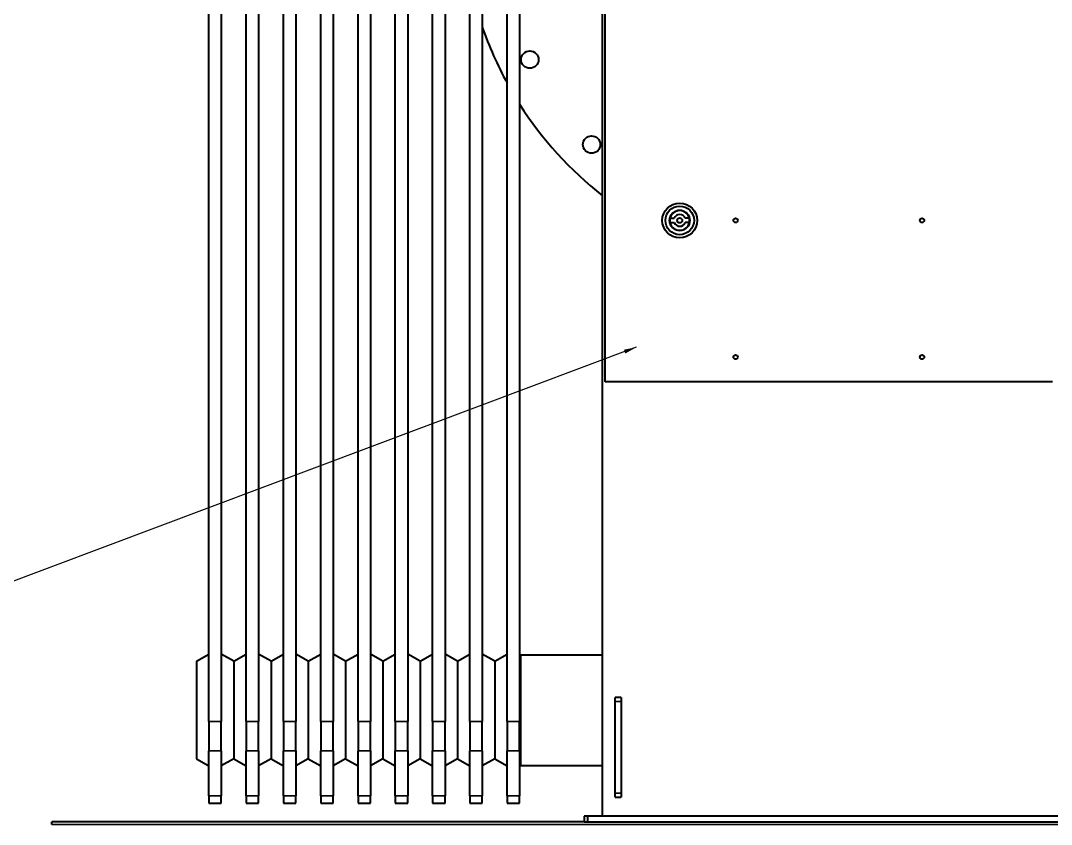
# Model space of a CAD drawing. Header units: millimetres. Extents: x 0 to 5945, y 0 to 4205.
# Drawn here: x 3341 to 4171, y 766 to 1413 of the extents above; entities that cross this region are included whole.
import ezdxf

# ---------------------------------------------------------------- set-up
doc = ezdxf.new("R2010")
doc.units = ezdxf.units.MM
doc.header["$LTSCALE"] = 5
for name, color, linetype, lineweight in [('가시적인 것(ISO)', 3, 'Continuous', 40), ('가시적인 좁은 것(ISO)', 3, 'Continuous', 35), ('기호(ISO)', 5, 'Continuous', 25)]:
    doc.layers.add(name, color=color, linetype=linetype, lineweight=lineweight)
doc.styles.add('치수 텍스트_PSTEK_POSCO', font='isocp.shx')
doc.dimstyles.new('치수_PSTEK_POSCO$7', dxfattribs={"dimscale": 5, "dimtxt": 5, "dimasz": 2, "dimexe": 2, "dimexo": 2.5, "dimgap": 1, "dimtad": 1, "dimrnd": 1e-08, "dimdsep": 46, "dimtxsty": '치수 텍스트_PSTEK_POSCO', "dimcen": 0.09, "dimdle": 10, "dimclrd": 7, "dimclre": 7, "dimclrt": 2, "dimadec": 1, "dimazin": 2, "dimtfac": 1, "dimtmove": 0, "dimatfit": 3, "dimfxl": 0, "dimtolj": 1, "dimlwd": -1, "dimlwe": -1, "dimarcsym": 0})

msp = doc.modelspace()

# ---------------------------------------------------------------- linework, layer by layer
at = {"layer": '가시적인 것(ISO)'}
for p, q in [((3809.661, 772.396), (3809.661, 2016.896)), ((3811.661, 1121.896), (3811.661, 1981.896)), ((3492.861, 848.579), (3492.861, 1817.213)), ((3502.861, 1817.213), (3502.861, 848.579)), ((3522.861, 848.579), (3522.861, 1817.213)), ((3532.861, 1817.213), (3532.861, 848.579)), ((3552.861, 848.579), (3552.861, 1817.213)), ((3562.861, 1817.213), (3562.861, 848.579)), ((3582.861, 848.579), (3582.861, 1817.213)), ((3592.861, 1817.213), (3592.861, 848.579)), ((3612.861, 848.579), (3612.861, 1817.213)), ((3622.861, 1817.213), (3622.861, 848.579)), ((3642.861, 848.579), (3642.861, 1817.213)), ((3652.861, 1817.213), (3652.861, 848.579)), ((3672.861, 848.579), (3672.861, 1817.213)), ((3682.861, 1817.213), (3682.861, 848.579)), ((3702.861, 848.579), (3702.861, 1817.213)), ((3712.861, 1817.213), (3712.861, 848.579)), ((3732.861, 848.579), (3732.861, 1817.213)), ((3742.861, 1817.213), (3742.861, 848.579)), ((3863.844, 1253.596), (3867.225, 1253.596)), ((3879.478, 1253.596), (3876.096, 1253.596)), ((3863.844, 1250.196), (3867.225, 1250.196)), ((3879.478, 1250.196), (3876.096, 1250.196)), ((4171.661, 1121.896), (3811.661, 1121.896)), ((3482.861, 897.122), (3492.861, 902.896)), ((3482.861, 897.122), (3482.861, 818.669)), ((3512.861, 897.122), (3502.861, 902.896)), ((3512.861, 897.122), (3522.861, 902.896)), ((3512.861, 897.122), (3512.861, 818.669)), ((3542.861, 897.122), (3532.861, 902.896)), ((3542.861, 897.122), (3552.861, 902.896)), ((3542.861, 897.122), (3542.861, 818.669)), ((3572.861, 897.122), (3562.861, 902.896)), ((3572.861, 897.122), (3582.861, 902.896)), ((3572.861, 897.122), (3572.861, 818.669)), ((3602.861, 897.122), (3592.861, 902.896)), ((3602.861, 897.122), (3612.861, 902.896)), ((3602.861, 897.122), (3602.861, 818.669)), ((3632.861, 897.122), (3622.861, 902.896)), ((3632.861, 897.122), (3642.861, 902.896)), ((3632.861, 897.122), (3632.861, 818.669)), ((3662.861, 897.122), (3652.861, 902.896)), ((3662.861, 897.122), (3672.861, 902.896)), ((3662.861, 897.122), (3662.861, 818.669)), ((3692.861, 897.122), (3682.861, 902.896)), ((3692.861, 897.122), (3702.861, 902.896)), ((3692.861, 897.122), (3692.861, 818.669)), ((3722.861, 897.122), (3712.861, 902.896)), ((3722.861, 897.122), (3732.861, 902.896)), ((3722.861, 897.122), (3722.861, 818.669)), ((3743.64, 902.446), (3742.861, 902.896)), ((3743.64, 902.446), (3743.64, 813.346)), ((3743.64, 902.446), (3809.661, 902.446)), ((3824.661, 867.896), (3819.661, 867.896)), ((3819.661, 864.896), (3819.661, 867.896)), ((3819.661, 790.896), (3819.661, 864.896)), ((3824.661, 867.896), (3824.661, 864.896)), ((3824.661, 864.896), (3824.661, 790.896)), ((3492.861, 848.579), (3492.861, 825.086)), ((3502.861, 825.086), (3502.861, 848.579)), ((3522.861, 848.579), (3522.861, 825.086)), ((3532.861, 825.086), (3532.861, 848.579)), ((3552.861, 848.579), (3552.861, 825.086)), ((3562.861, 825.086), (3562.861, 848.579)), ((3582.861, 848.579), (3582.861, 825.086)), ((3592.861, 825.086), (3592.861, 848.579)), ((3612.861, 848.579), (3612.861, 825.086)), ((3622.861, 825.086), (3622.861, 848.579)), ((3642.861, 848.579), (3642.861, 825.086)), ((3652.861, 825.086), (3652.861, 848.579)), ((3672.861, 848.579), (3672.861, 825.086)), ((3682.861, 825.086), (3682.861, 848.579)), ((3702.861, 848.579), (3702.861, 825.086)), ((3712.861, 825.086), (3712.861, 848.579)), ((3732.861, 848.579), (3732.861, 825.086)), ((3742.861, 825.086), (3742.861, 848.579)), ((3492.861, 788.927), (3492.861, 825.086)), ((3502.861, 825.086), (3502.861, 788.927)), ((3522.861, 788.927), (3522.861, 825.086)), ((3532.861, 825.086), (3532.861, 788.927)), ((3552.861, 788.927), (3552.861, 825.086)), ((3562.861, 825.086), (3562.861, 788.927)), ((3582.861, 788.927), (3582.861, 825.086)), ((3592.861, 825.086), (3592.861, 788.927)), ((3612.861, 788.927), (3612.861, 825.086)), ((3622.861, 825.086), (3622.861, 788.927)), ((3642.861, 788.927), (3642.861, 825.086)), ((3652.861, 825.086), (3652.861, 788.927)), ((3672.861, 788.927), (3672.861, 825.086)), ((3682.861, 825.086), (3682.861, 788.927)), ((3702.861, 788.927), (3702.861, 825.086)), ((3712.861, 825.086), (3712.861, 788.927)), ((3732.861, 788.927), (3732.861, 825.086)), ((3742.861, 825.086), (3742.861, 788.927)), ((3482.861, 818.669), (3492.861, 812.896)), ((3512.861, 818.669), (3502.861, 812.896)), ((3512.861, 818.669), (3522.861, 812.896)), ((3542.861, 818.669), (3532.861, 812.896)), ((3542.861, 818.669), (3552.861, 812.896)), ((3572.861, 818.669), (3562.861, 812.896)), ((3572.861, 818.669), (3582.861, 812.896)), ((3602.861, 818.669), (3592.861, 812.896)), ((3602.861, 818.669), (3612.861, 812.896)), ((3632.861, 818.669), (3622.861, 812.896)), ((3632.861, 818.669), (3642.861, 812.896)), ((3662.861, 818.669), (3652.861, 812.896)), ((3662.861, 818.669), (3672.861, 812.896)), ((3692.861, 818.669), (3682.861, 812.896)), ((3692.861, 818.669), (3702.861, 812.896)), ((3722.861, 818.669), (3712.861, 812.896)), ((3722.861, 818.669), (3732.861, 812.896)), ((3743.64, 813.346), (3742.861, 812.896)), ((3743.64, 813.346), (3809.661, 813.346)), ((3492.861, 788.927), (3492.861, 782.896)), ((3502.861, 782.896), (3502.861, 788.927)), ((3522.861, 788.927), (3522.861, 782.896)), ((3532.861, 782.896), (3532.861, 788.927)), ((3552.861, 788.927), (3552.861, 782.896)), ((3562.861, 782.896), (3562.861, 788.927)), ((3582.861, 788.927), (3582.861, 782.896)), ((3592.861, 782.896), (3592.861, 788.927)), ((3612.861, 788.927), (3612.861, 782.896)), ((3622.861, 782.896), (3622.861, 788.927)), ((3642.861, 788.927), (3642.861, 782.896)), ((3652.861, 782.896), (3652.861, 788.927)), ((3672.861, 788.927), (3672.861, 782.896)), ((3682.861, 782.896), (3682.861, 788.927)), ((3702.861, 788.927), (3702.861, 782.896)), ((3712.861, 782.896), (3712.861, 788.927)), ((3732.861, 788.927), (3732.861, 782.896)), ((3742.861, 782.896), (3742.861, 788.927)), ((3819.661, 787.896), (3819.661, 790.896)), ((3819.661, 787.896), (3824.661, 787.896)), ((3824.661, 790.896), (3824.661, 787.896)), ((3492.861, 782.896), (3502.861, 782.896)), ((3522.861, 782.896), (3532.861, 782.896)), ((3552.861, 782.896), (3562.861, 782.896)), ((3582.861, 782.896), (3592.861, 782.896)), ((3612.861, 782.896), (3622.861, 782.896)), ((3642.861, 782.896), (3652.861, 782.896)), ((3672.861, 782.896), (3682.861, 782.896)), ((3702.861, 782.896), (3712.861, 782.896)), ((3732.861, 782.896), (3742.861, 782.896)), ((3797.661, 772.396), (3794.661, 772.396)), ((3794.661, 772.396), (3794.661, 767.896)), ((3797.661, 767.896), (3797.661, 772.396)), ((4185.661, 772.396), (3797.661, 772.396)), ((3794.661, 767.896), (3366.661, 767.896)), ((3366.661, 765.896), (3366.661, 767.896)), ((3794.661, 767.896), (3797.661, 767.896)), ((3797.661, 767.896), (4185.661, 767.896))]:
    msp.add_line(p, q, dxfattribs=at)
for centre, radius in [((3751.089, 1381.318), 7), ((3800.742, 1312.977), 7), ((3871.661, 1251.896), 14), ((3871.661, 1251.896), 11.5), ((3871.661, 1251.896), 8.15), ((3871.661, 1251.896), 2), ((3916.661, 1251.896), 1.75), ((4066.661, 1251.896), 1.75), ((3916.661, 1141.896), 1.75), ((4066.661, 1141.896), 1.75)]:
    msp.add_circle(centre, radius, dxfattribs=at)
for centre, radius, start, end in [((3991.661, 1503.896), 295, 199.076201, 208.683057), ((3991.661, 1503.896), 295, 212.500172, 231.906314), ((3871.661, 1251.896), 8, 167.731101, 192.268899), ((3871.661, 1251.896), 8, 12.268899, 167.731101), ((3871.661, 1251.896), 4.75, 20.970961, 159.029039), ((3871.661, 1251.896), 8, 347.731101, 12.268899), ((3871.661, 1251.896), 8, 192.268899, 347.731101), ((3871.661, 1251.896), 4.75, 200.970961, 339.029039)]:
    msp.add_arc(centre, radius, start, end, dxfattribs=at)
at = {"layer": '가시적인 좁은 것(ISO)'}
for p, q in [((3819.661, 864.896), (3824.661, 864.896)), ((3502.861, 848.579), (3492.861, 848.579)), ((3532.861, 848.579), (3522.861, 848.579)), ((3562.861, 848.579), (3552.861, 848.579)), ((3592.861, 848.579), (3582.861, 848.579)), ((3622.861, 848.579), (3612.861, 848.579)), ((3652.861, 848.579), (3642.861, 848.579)), ((3682.861, 848.579), (3672.861, 848.579)), ((3712.861, 848.579), (3702.861, 848.579)), ((3742.861, 848.579), (3732.861, 848.579)), ((3502.861, 825.086), (3492.861, 825.086)), ((3532.861, 825.086), (3522.861, 825.086)), ((3562.861, 825.086), (3552.861, 825.086)), ((3592.861, 825.086), (3582.861, 825.086)), ((3622.861, 825.086), (3612.861, 825.086)), ((3652.861, 825.086), (3642.861, 825.086)), ((3682.861, 825.086), (3672.861, 825.086)), ((3712.861, 825.086), (3702.861, 825.086)), ((3742.861, 825.086), (3732.861, 825.086)), ((3502.861, 788.927), (3492.861, 788.927)), ((3532.861, 788.927), (3522.861, 788.927)), ((3562.861, 788.927), (3552.861, 788.927)), ((3592.861, 788.927), (3582.861, 788.927)), ((3622.861, 788.927), (3612.861, 788.927)), ((3652.861, 788.927), (3642.861, 788.927)), ((3682.861, 788.927), (3672.861, 788.927)), ((3712.861, 788.927), (3702.861, 788.927)), ((3742.861, 788.927), (3732.861, 788.927)), ((3824.661, 790.896), (3819.661, 790.896)), ((4616.661, 765.896), (3366.661, 765.896))]:
    msp.add_line(p, q, dxfattribs=at)

# ---------------------------------------------------------------- leaders
at = {"layer": '기호(ISO)', "color": 7, "annotation_type": 0, "has_hookline": 1, "hookline_direction": 1, "text_width": 187.393}
msp.add_leader([(3836.705, 1149.833), (3303.171, 949.54), (3293.171, 949.54)], dimstyle='치수_PSTEK_POSCO$7', override={"dimtad": 0}, dxfattribs=at)

doc.saveas('drawing.dxf')
